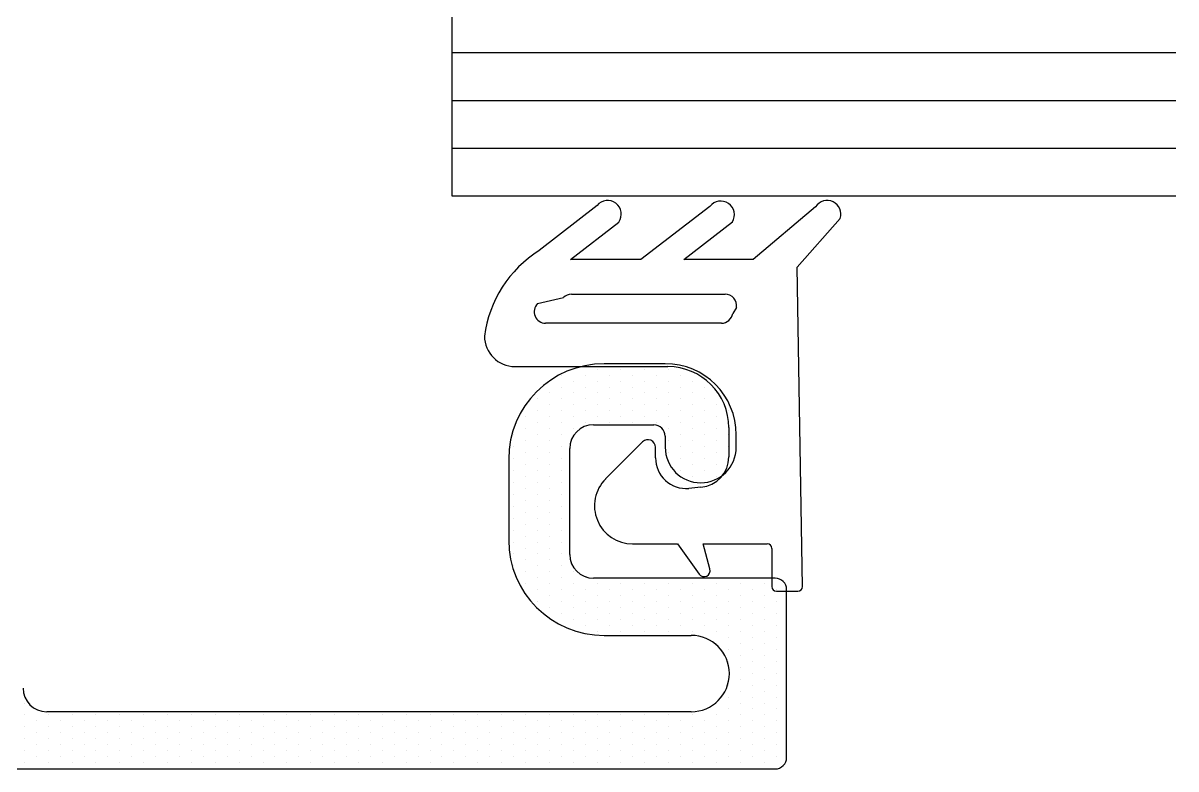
# Model space of a CAD drawing. Header units: inches. Extents: x 3.8 to 36.3, y 0.9 to 43.6.
# Drawn here: x 10.211 to 11.721, y 23.744 to 24.722 of the extents above; entities that cross this region are included whole.
import ezdxf

# ---------------------------------------------------------------- set-up
doc = ezdxf.new("R2010")
doc.units = ezdxf.units.IN
doc.header["$MEASUREMENT"] = 0
doc.layers.add('R-SWTS-DET1', color=1, linetype='Continuous')
doc.layers.add('R-SWTS-PAT1', color=5, linetype='Continuous')

msp = doc.modelspace()

# ---------------------------------------------------------------- linework, layer by layer
at = {"layer": 'R-SWTS-DET1'}
for p, q in [((10.773, 24.49477), (10.773, 24.74477)), ((11.72083, 24.68226), (10.773, 24.68227)), ((11.72083, 24.61976), (10.773, 24.61977)), ((11.72083, 24.55726), (10.773, 24.55727)), ((11.72083, 24.49476), (10.773, 24.49477)), ((10.9627, 24.4825), (10.88709, 24.42325)), ((11.11048, 24.48123), (11.01995, 24.41156)), ((11.24899, 24.48083), (11.16728, 24.41156)), ((10.92813, 24.41156), (10.99118, 24.46079)), ((11.07618, 24.41156), (11.14003, 24.46102)), ((11.22472, 24.4015), (11.28106, 24.46541)), ((11.01995, 24.41156), (10.92813, 24.41156)), ((11.16728, 24.41156), (11.07618, 24.41156)), ((11.23163, 23.98303), (11.22472, 24.4015)), ((11.22472, 24.4015), (11.22472, 24.4015)), ((10.85532, 24.27133), (11.05532, 24.27133)), ((11.13532, 24.19133), (11.13532, 24.15298)), ((11.02225, 24.17265), (10.97399, 24.12439)), ((11.03932, 24.15158), (11.03932, 24.16558)), ((11.09881, 24.11313), (11.08281, 24.11173)), ((11.00935, 24.03903), (11.0682, 24.03903)), ((11.0682, 24.03903), (11.09634, 23.9994)), ((11.11059, 24.0061), (11.10176, 24.03903)), ((11.10176, 24.03903), (11.18563, 24.03903)), ((11.19163, 24.03303), (11.19163, 23.98303)), ((11.19763, 23.97703), (11.22563, 23.97703))]:
    msp.add_line(p, q, dxfattribs=at)
at = {"layer": 'R-SWTS-DET1', "lineweight": 25}
for p, q in [((10.88472, 24.35379), (10.91864, 24.36171)), ((10.92924, 24.36611), (11.13052, 24.36611)), ((11.14536, 24.34894), (11.14041, 24.34101)), ((11.12556, 24.32818), (10.89532, 24.32818))]:
    msp.add_line(p, q, dxfattribs=at)
at = {"layer": 'R-SWTS-DET1', "lineweight": 30}
for p, q in [((11.052, 24.27508), (10.972, 24.27508)), ((10.958, 24.19508), (11.037, 24.19508)), ((11.052, 24.18008), (11.052, 24.16558)), ((11.145, 24.16558), (11.145, 24.18208)), ((11.145, 24.18208), (11.145, 24.18208)), ((10.927, 24.02508), (10.927, 24.16408)), ((10.847, 24.15008), (10.847, 24.04408)), ((11.196, 23.99408), (10.958, 23.99408)), ((11.211, 23.75908), (11.211, 23.97908)), ((10.972, 23.91908), (11.086, 23.91908)), ((11.086, 23.81908), (10.242, 23.81908)), ((9.22605, 23.74408), (11.196, 23.74408))]:
    msp.add_line(p, q, dxfattribs=at)
at = {"layer": 'R-SWTS-DET1'}
for centre, radius, start, end in [((10.97648, 24.47104), 0.01792, 325.08802, 140.26285), ((11.12472, 24.47035), 0.01792, 328.65669, 142.60228), ((11.26409, 24.47119), 0.01792, 341.20882, 147.457), ((10.96856, 24.29203), 0.15445, 121.83545, 172.82307), ((10.85532, 24.31133), 0.04, 180, 270), ((11.05532, 24.19133), 0.08, 0, 90), ((11.02932, 24.16558), 0.01, 0, 135), ((11.07932, 24.15158), 0.04, 180, 275), ((11.09532, 24.15298), 0.04, 275, 0), ((11.00935, 24.08903), 0.05, 135, 270), ((11.18563, 24.03303), 0.006, 0, 90), ((11.10286, 24.00403), 0.008, 215.37388, 15), ((11.19763, 23.98303), 0.006, 180, 270), ((11.22563, 23.98303), 0.006, 270, 0)]:
    msp.add_arc(centre, radius, start, end, dxfattribs=at)
at = {"layer": 'R-SWTS-DET1', "lineweight": 25}
for centre, start, end in [((10.89532, 24.34318), 135, 270), ((10.92924, 24.35111), 90, 135), ((11.13052, 24.35111), 351.68357, 90), ((11.12556, 24.34318), 270, 351.68357)]:
    msp.add_arc(centre, 0.015, start, end, dxfattribs=at)
at = {"layer": 'R-SWTS-DET1', "lineweight": 30}
for centre, radius, start, end in [((10.972, 24.15008), 0.125, 90, 180), ((11.052, 24.18208), 0.093, 0, 89.99994), ((10.958, 24.16408), 0.031, 90, 180), ((11.037, 24.18008), 0.015, 0, 90), ((11.0985, 24.16558), 0.0465, 180, 0), ((10.972, 24.04408), 0.125, 180, 270), ((10.958, 24.02508), 0.031, 180, 270), ((11.196, 23.97908), 0.015, 0, 90), ((11.086, 23.86908), 0.05, 270, 90), ((10.242, 23.85008), 0.031, 180, 270), ((11.196, 23.75908), 0.015, 270, 0)]:
    msp.add_arc(centre, radius, start, end, dxfattribs=at)
at = {"layer": 'R-SWTS-PAT1'}
for p, q in [((10.93149, 24.26799), (10.93149, 24.26799)), ((10.96274, 24.26799), (10.96274, 24.26799)), ((10.99399, 24.26799), (10.99399, 24.26799)), ((11.02524, 24.26799), (11.02524, 24.26799)), ((11.05649, 24.26799), (11.05649, 24.26799)), ((10.90024, 24.25236), (10.90024, 24.25236)), ((10.91586, 24.26018), (10.91586, 24.26018)), ((10.93149, 24.25236), (10.93149, 24.25236)), ((10.94711, 24.26018), (10.94711, 24.26018)), ((10.96274, 24.25236), (10.96274, 24.25236)), ((10.97836, 24.26018), (10.97836, 24.26018)), ((10.99399, 24.25236), (10.99399, 24.25236)), ((11.00961, 24.26018), (11.00961, 24.26018)), ((11.02524, 24.25236), (11.02524, 24.25236)), ((11.04086, 24.26018), (11.04086, 24.26018)), ((11.05649, 24.25236), (11.05649, 24.25236)), ((11.07211, 24.26018), (11.07211, 24.26018)), ((11.08774, 24.25236), (11.08774, 24.25236)), ((10.90024, 24.23674), (10.90024, 24.23674)), ((10.91586, 24.24455), (10.91586, 24.24455)), ((10.93149, 24.23674), (10.93149, 24.23674)), ((10.94711, 24.24455), (10.94711, 24.24455)), ((10.96274, 24.23674), (10.96274, 24.23674)), ((10.97836, 24.24455), (10.97836, 24.24455)), ((10.99399, 24.23674), (10.99399, 24.23674)), ((11.00961, 24.24455), (11.00961, 24.24455)), ((11.02524, 24.23674), (11.02524, 24.23674)), ((11.04086, 24.24455), (11.04086, 24.24455)), ((11.05649, 24.23674), (11.05649, 24.23674)), ((11.07211, 24.24455), (11.07211, 24.24455)), ((11.08774, 24.23674), (11.08774, 24.23674)), ((11.10336, 24.24455), (11.10336, 24.24455)), ((11.11899, 24.23674), (11.11899, 24.23674)), ((10.88461, 24.22893), (10.88461, 24.22893)), ((10.90024, 24.22111), (10.90024, 24.22111)), ((10.91586, 24.22893), (10.91586, 24.22893)), ((10.93149, 24.22111), (10.93149, 24.22111)), ((10.94711, 24.22893), (10.94711, 24.22893)), ((10.96274, 24.22111), (10.96274, 24.22111)), ((10.97836, 24.22893), (10.97836, 24.22893)), ((10.99399, 24.22111), (10.99399, 24.22111)), ((11.00961, 24.22893), (11.00961, 24.22893)), ((11.02524, 24.22111), (11.02524, 24.22111)), ((11.04086, 24.22893), (11.04086, 24.22893)), ((11.05649, 24.22111), (11.05649, 24.22111)), ((11.07211, 24.22893), (11.07211, 24.22893)), ((11.08774, 24.22111), (11.08774, 24.22111)), ((11.10336, 24.22893), (11.10336, 24.22893)), ((11.11899, 24.22111), (11.11899, 24.22111)), ((10.86899, 24.20549), (10.86899, 24.20549)), ((10.88461, 24.2133), (10.88461, 24.2133)), ((10.90024, 24.20549), (10.90024, 24.20549)), ((10.91586, 24.2133), (10.91586, 24.2133)), ((10.93149, 24.20549), (10.93149, 24.20549)), ((10.94711, 24.2133), (10.94711, 24.2133)), ((10.96274, 24.20549), (10.96274, 24.20549)), ((10.97836, 24.2133), (10.97836, 24.2133)), ((10.99399, 24.20549), (10.99399, 24.20549)), ((11.00961, 24.2133), (11.00961, 24.2133)), ((11.02524, 24.20549), (11.02524, 24.20549)), ((11.04086, 24.2133), (11.04086, 24.2133)), ((11.05649, 24.20549), (11.05649, 24.20549)), ((11.07211, 24.2133), (11.07211, 24.2133)), ((11.08774, 24.20549), (11.08774, 24.20549)), ((11.10336, 24.2133), (11.10336, 24.2133)), ((11.11899, 24.20549), (11.11899, 24.20549)), ((11.13461, 24.2133), (11.13461, 24.2133)), ((10.86899, 24.18986), (10.86899, 24.18986)), ((10.88461, 24.19768), (10.88461, 24.19768)), ((10.90024, 24.18986), (10.90024, 24.18986)), ((10.91586, 24.19768), (10.91586, 24.19768)), ((10.93149, 24.18986), (10.93149, 24.18986)), ((10.94711, 24.19768), (10.94711, 24.19768)), ((10.97836, 24.19768), (10.97836, 24.19768)), ((11.00961, 24.19768), (11.00961, 24.19768)), ((11.04086, 24.19768), (11.04086, 24.19768)), ((11.05649, 24.18986), (11.05649, 24.18986)), ((11.07211, 24.19768), (11.07211, 24.19768)), ((11.08774, 24.18986), (11.08774, 24.18986)), ((11.10336, 24.19768), (11.10336, 24.19768)), ((11.11899, 24.18986), (11.11899, 24.18986)), ((11.13461, 24.19768), (11.13461, 24.19768)), ((10.85336, 24.18205), (10.85336, 24.18205)), ((10.86899, 24.17424), (10.86899, 24.17424)), ((10.88461, 24.18205), (10.88461, 24.18205)), ((10.90024, 24.17424), (10.90024, 24.17424)), ((10.91586, 24.18205), (10.91586, 24.18205)), ((11.05649, 24.17424), (11.05649, 24.17424)), ((11.07211, 24.18205), (11.07211, 24.18205)), ((11.08774, 24.17424), (11.08774, 24.17424)), ((11.10336, 24.18205), (11.10336, 24.18205)), ((11.11899, 24.17424), (11.11899, 24.17424)), ((11.13461, 24.18205), (11.13461, 24.18205)), ((10.85336, 24.16643), (10.85336, 24.16643)), ((10.86899, 24.15861), (10.86899, 24.15861)), ((10.88461, 24.16643), (10.88461, 24.16643)), ((10.90024, 24.15861), (10.90024, 24.15861)), ((10.91586, 24.16643), (10.91586, 24.16643)), ((11.05649, 24.15861), (11.05649, 24.15861)), ((11.07211, 24.16643), (11.07211, 24.16643)), ((11.08774, 24.15861), (11.08774, 24.15861)), ((11.10336, 24.16643), (11.10336, 24.16643)), ((11.11899, 24.15861), (11.11899, 24.15861)), ((11.13461, 24.16643), (11.13461, 24.16643)), ((10.85336, 24.1508), (10.85336, 24.1508)), ((10.86899, 24.14299), (10.86899, 24.14299)), ((10.88461, 24.1508), (10.88461, 24.1508)), ((10.90024, 24.14299), (10.90024, 24.14299)), ((10.91586, 24.1508), (10.91586, 24.1508)), ((11.07211, 24.1508), (11.07211, 24.1508)), ((11.08774, 24.14299), (11.08774, 24.14299)), ((11.10336, 24.1508), (11.10336, 24.1508)), ((11.11899, 24.14299), (11.11899, 24.14299)), ((11.13461, 24.1508), (11.13461, 24.1508)), ((10.85336, 24.13518), (10.85336, 24.13518)), ((10.86899, 24.12736), (10.86899, 24.12736)), ((10.88461, 24.13518), (10.88461, 24.13518)), ((10.90024, 24.12736), (10.90024, 24.12736)), ((10.91586, 24.13518), (10.91586, 24.13518)), ((11.07211, 24.13518), (11.07211, 24.13518)), ((11.08774, 24.12736), (11.08774, 24.12736)), ((11.10336, 24.13518), (11.10336, 24.13518)), ((11.11899, 24.12736), (11.11899, 24.12736)), ((10.85336, 24.11955), (10.85336, 24.11955)), ((10.88461, 24.11955), (10.88461, 24.11955)), ((10.91586, 24.11955), (10.91586, 24.11955)), ((11.10336, 24.11955), (11.10336, 24.11955)), ((10.85336, 24.10393), (10.85336, 24.10393)), ((10.86899, 24.11174), (10.86899, 24.11174)), ((10.88461, 24.10393), (10.88461, 24.10393)), ((10.90024, 24.11174), (10.90024, 24.11174)), ((10.91586, 24.10393), (10.91586, 24.10393)), ((10.85336, 24.0883), (10.85336, 24.0883)), ((10.86899, 24.09611), (10.86899, 24.09611)), ((10.88461, 24.0883), (10.88461, 24.0883)), ((10.90024, 24.09611), (10.90024, 24.09611)), ((10.91586, 24.0883), (10.91586, 24.0883)), ((10.85336, 24.07268), (10.85336, 24.07268)), ((10.86899, 24.08049), (10.86899, 24.08049)), ((10.88461, 24.07268), (10.88461, 24.07268)), ((10.90024, 24.08049), (10.90024, 24.08049)), ((10.91586, 24.07268), (10.91586, 24.07268)), ((10.85336, 24.05705), (10.85336, 24.05705)), ((10.86899, 24.06486), (10.86899, 24.06486)), ((10.88461, 24.05705), (10.88461, 24.05705)), ((10.90024, 24.06486), (10.90024, 24.06486)), ((10.91586, 24.05705), (10.91586, 24.05705)), ((10.85336, 24.04143), (10.85336, 24.04143)), ((10.86899, 24.04924), (10.86899, 24.04924)), ((10.88461, 24.04143), (10.88461, 24.04143)), ((10.90024, 24.04924), (10.90024, 24.04924)), ((10.91586, 24.04143), (10.91586, 24.04143)), ((10.85336, 24.0258), (10.85336, 24.0258)), ((10.86899, 24.03361), (10.86899, 24.03361)), ((10.88461, 24.0258), (10.88461, 24.0258)), ((10.90024, 24.03361), (10.90024, 24.03361)), ((10.91586, 24.0258), (10.91586, 24.0258)), ((10.85336, 24.01018), (10.85336, 24.01018)), ((10.86899, 24.01799), (10.86899, 24.01799)), ((10.88461, 24.01018), (10.88461, 24.01018)), ((10.90024, 24.01799), (10.90024, 24.01799)), ((10.91586, 24.01018), (10.91586, 24.01018)), ((10.86899, 24.00236), (10.86899, 24.00236)), ((10.88461, 23.99455), (10.88461, 23.99455)), ((10.90024, 24.00236), (10.90024, 24.00236)), ((10.91586, 23.99455), (10.91586, 23.99455)), ((10.93149, 24.00236), (10.93149, 24.00236)), ((10.94711, 23.99455), (10.94711, 23.99455)), ((10.86899, 23.98674), (10.86899, 23.98674)), ((10.88461, 23.97893), (10.88461, 23.97893)), ((10.90024, 23.98674), (10.90024, 23.98674)), ((10.91586, 23.97893), (10.91586, 23.97893)), ((10.93149, 23.98674), (10.93149, 23.98674)), ((10.94711, 23.97893), (10.94711, 23.97893)), ((10.96274, 23.98674), (10.96274, 23.98674)), ((10.97836, 23.97893), (10.97836, 23.97893)), ((10.99399, 23.98674), (10.99399, 23.98674)), ((11.00961, 23.97893), (11.00961, 23.97893)), ((11.02524, 23.98674), (11.02524, 23.98674)), ((11.04086, 23.97893), (11.04086, 23.97893)), ((11.05649, 23.98674), (11.05649, 23.98674)), ((11.07211, 23.97893), (11.07211, 23.97893)), ((11.08774, 23.98674), (11.08774, 23.98674)), ((11.10336, 23.97893), (11.10336, 23.97893)), ((11.11899, 23.98674), (11.11899, 23.98674)), ((11.13461, 23.97893), (11.13461, 23.97893)), ((11.15024, 23.98674), (11.15024, 23.98674)), ((11.16586, 23.97893), (11.16586, 23.97893)), ((11.18149, 23.98674), (11.18149, 23.98674)), ((11.19711, 23.97893), (11.19711, 23.97893)), ((10.88461, 23.9633), (10.88461, 23.9633)), ((10.90024, 23.97111), (10.90024, 23.97111)), ((10.91586, 23.9633), (10.91586, 23.9633)), ((10.93149, 23.97111), (10.93149, 23.97111)), ((10.94711, 23.9633), (10.94711, 23.9633)), ((10.96274, 23.97111), (10.96274, 23.97111)), ((10.97836, 23.9633), (10.97836, 23.9633)), ((10.99399, 23.97111), (10.99399, 23.97111)), ((11.00961, 23.9633), (11.00961, 23.9633)), ((11.02524, 23.97111), (11.02524, 23.97111)), ((11.04086, 23.9633), (11.04086, 23.9633)), ((11.05649, 23.97111), (11.05649, 23.97111)), ((11.07211, 23.9633), (11.07211, 23.9633)), ((11.08774, 23.97111), (11.08774, 23.97111)), ((11.10336, 23.9633), (11.10336, 23.9633)), ((11.11899, 23.97111), (11.11899, 23.97111)), ((11.13461, 23.9633), (11.13461, 23.9633)), ((11.15024, 23.97111), (11.15024, 23.97111)), ((11.16586, 23.9633), (11.16586, 23.9633)), ((11.18149, 23.97111), (11.18149, 23.97111)), ((11.19711, 23.9633), (11.19711, 23.9633)), ((10.90024, 23.95549), (10.90024, 23.95549)), ((10.91586, 23.94768), (10.91586, 23.94768)), ((10.93149, 23.95549), (10.93149, 23.95549)), ((10.94711, 23.94768), (10.94711, 23.94768)), ((10.96274, 23.95549), (10.96274, 23.95549)), ((10.97836, 23.94768), (10.97836, 23.94768)), ((10.99399, 23.95549), (10.99399, 23.95549)), ((11.00961, 23.94768), (11.00961, 23.94768)), ((11.02524, 23.95549), (11.02524, 23.95549)), ((11.04086, 23.94768), (11.04086, 23.94768)), ((11.05649, 23.95549), (11.05649, 23.95549)), ((11.07211, 23.94768), (11.07211, 23.94768)), ((11.08774, 23.95549), (11.08774, 23.95549)), ((11.10336, 23.94768), (11.10336, 23.94768)), ((11.11899, 23.95549), (11.11899, 23.95549)), ((11.13461, 23.94768), (11.13461, 23.94768)), ((11.15024, 23.95549), (11.15024, 23.95549)), ((11.16586, 23.94768), (11.16586, 23.94768)), ((11.18149, 23.95549), (11.18149, 23.95549)), ((11.19711, 23.94768), (11.19711, 23.94768)), ((10.93149, 23.93986), (10.93149, 23.93986)), ((10.94711, 23.93205), (10.94711, 23.93205)), ((10.96274, 23.93986), (10.96274, 23.93986)), ((10.97836, 23.93205), (10.97836, 23.93205)), ((10.99399, 23.93986), (10.99399, 23.93986)), ((11.00961, 23.93205), (11.00961, 23.93205)), ((11.02524, 23.93986), (11.02524, 23.93986)), ((11.04086, 23.93205), (11.04086, 23.93205)), ((11.05649, 23.93986), (11.05649, 23.93986)), ((11.07211, 23.93205), (11.07211, 23.93205)), ((11.08774, 23.93986), (11.08774, 23.93986)), ((11.10336, 23.93205), (11.10336, 23.93205)), ((11.11899, 23.93986), (11.11899, 23.93986)), ((11.13461, 23.93205), (11.13461, 23.93205)), ((11.15024, 23.93986), (11.15024, 23.93986)), ((11.16586, 23.93205), (11.16586, 23.93205)), ((11.18149, 23.93986), (11.18149, 23.93986)), ((11.19711, 23.93205), (11.19711, 23.93205)), ((10.96274, 23.92424), (10.96274, 23.92424)), ((10.99399, 23.92424), (10.99399, 23.92424)), ((11.02524, 23.92424), (11.02524, 23.92424)), ((11.05649, 23.92424), (11.05649, 23.92424)), ((11.08774, 23.92424), (11.08774, 23.92424)), ((11.10336, 23.91643), (11.10336, 23.91643)), ((11.11899, 23.92424), (11.11899, 23.92424)), ((11.13461, 23.91643), (11.13461, 23.91643)), ((11.15024, 23.92424), (11.15024, 23.92424)), ((11.16586, 23.91643), (11.16586, 23.91643)), ((11.18149, 23.92424), (11.18149, 23.92424)), ((11.19711, 23.91643), (11.19711, 23.91643)), ((11.11899, 23.90861), (11.11899, 23.90861)), ((11.13461, 23.9008), (11.13461, 23.9008)), ((11.15024, 23.90861), (11.15024, 23.90861)), ((11.16586, 23.9008), (11.16586, 23.9008)), ((11.18149, 23.90861), (11.18149, 23.90861)), ((11.19711, 23.9008), (11.19711, 23.9008)), ((11.15024, 23.89299), (11.15024, 23.89299)), ((11.18149, 23.89299), (11.18149, 23.89299)), ((11.13461, 23.88518), (11.13461, 23.88518)), ((11.15024, 23.87736), (11.15024, 23.87736)), ((11.16586, 23.88518), (11.16586, 23.88518)), ((11.18149, 23.87736), (11.18149, 23.87736)), ((11.19711, 23.88518), (11.19711, 23.88518)), ((11.15024, 23.86174), (11.15024, 23.86174)), ((11.16586, 23.86955), (11.16586, 23.86955)), ((11.18149, 23.86174), (11.18149, 23.86174)), ((11.19711, 23.86955), (11.19711, 23.86955)), ((11.13461, 23.85393), (11.13461, 23.85393)), ((11.15024, 23.84611), (11.15024, 23.84611)), ((11.16586, 23.85393), (11.16586, 23.85393)), ((11.18149, 23.84611), (11.18149, 23.84611)), ((11.19711, 23.85393), (11.19711, 23.85393)), ((10.21274, 23.83049), (10.21274, 23.83049)), ((11.11899, 23.83049), (11.11899, 23.83049)), ((11.13461, 23.8383), (11.13461, 23.8383)), ((11.15024, 23.83049), (11.15024, 23.83049)), ((11.16586, 23.8383), (11.16586, 23.8383)), ((11.18149, 23.83049), (11.18149, 23.83049)), ((11.19711, 23.8383), (11.19711, 23.8383)), ((10.21274, 23.81486), (10.21274, 23.81486)), ((10.24399, 23.81486), (10.24399, 23.81486)), ((10.27524, 23.81486), (10.27524, 23.81486)), ((10.30649, 23.81486), (10.30649, 23.81486)), ((10.33774, 23.81486), (10.33774, 23.81486)), ((10.36899, 23.81486), (10.36899, 23.81486)), ((10.40024, 23.81486), (10.40024, 23.81486)), ((10.43149, 23.81486), (10.43149, 23.81486)), ((10.46274, 23.81486), (10.46274, 23.81486)), ((10.49399, 23.81486), (10.49399, 23.81486)), ((10.52524, 23.81486), (10.52524, 23.81486)), ((10.55649, 23.81486), (10.55649, 23.81486)), ((10.58774, 23.81486), (10.58774, 23.81486)), ((10.61899, 23.81486), (10.61899, 23.81486)), ((10.65024, 23.81486), (10.65024, 23.81486)), ((10.68149, 23.81486), (10.68149, 23.81486)), ((10.71274, 23.81486), (10.71274, 23.81486)), ((10.74399, 23.81486), (10.74399, 23.81486)), ((10.77524, 23.81486), (10.77524, 23.81486)), ((10.80649, 23.81486), (10.80649, 23.81486)), ((10.83774, 23.81486), (10.83774, 23.81486)), ((10.86899, 23.81486), (10.86899, 23.81486)), ((10.90024, 23.81486), (10.90024, 23.81486)), ((10.93149, 23.81486), (10.93149, 23.81486)), ((10.96274, 23.81486), (10.96274, 23.81486)), ((10.99399, 23.81486), (10.99399, 23.81486)), ((11.02524, 23.81486), (11.02524, 23.81486)), ((11.05649, 23.81486), (11.05649, 23.81486)), ((11.08774, 23.81486), (11.08774, 23.81486)), ((11.11899, 23.81486), (11.11899, 23.81486)), ((11.13461, 23.82268), (11.13461, 23.82268)), ((11.15024, 23.81486), (11.15024, 23.81486)), ((11.16586, 23.82268), (11.16586, 23.82268)), ((11.18149, 23.81486), (11.18149, 23.81486)), ((11.19711, 23.82268), (11.19711, 23.82268)), ((10.21274, 23.79924), (10.21274, 23.79924)), ((10.22836, 23.80705), (10.22836, 23.80705)), ((10.24399, 23.79924), (10.24399, 23.79924)), ((10.25961, 23.80705), (10.25961, 23.80705)), ((10.27524, 23.79924), (10.27524, 23.79924)), ((10.29086, 23.80705), (10.29086, 23.80705)), ((10.30649, 23.79924), (10.30649, 23.79924)), ((10.32211, 23.80705), (10.32211, 23.80705)), ((10.33774, 23.79924), (10.33774, 23.79924)), ((10.35336, 23.80705), (10.35336, 23.80705)), ((10.36899, 23.79924), (10.36899, 23.79924)), ((10.38461, 23.80705), (10.38461, 23.80705)), ((10.40024, 23.79924), (10.40024, 23.79924)), ((10.41586, 23.80705), (10.41586, 23.80705)), ((10.43149, 23.79924), (10.43149, 23.79924)), ((10.44711, 23.80705), (10.44711, 23.80705)), ((10.46274, 23.79924), (10.46274, 23.79924)), ((10.47836, 23.80705), (10.47836, 23.80705)), ((10.49399, 23.79924), (10.49399, 23.79924)), ((10.50961, 23.80705), (10.50961, 23.80705)), ((10.52524, 23.79924), (10.52524, 23.79924)), ((10.54086, 23.80705), (10.54086, 23.80705)), ((10.55649, 23.79924), (10.55649, 23.79924)), ((10.57211, 23.80705), (10.57211, 23.80705)), ((10.58774, 23.79924), (10.58774, 23.79924)), ((10.60336, 23.80705), (10.60336, 23.80705)), ((10.61899, 23.79924), (10.61899, 23.79924)), ((10.63461, 23.80705), (10.63461, 23.80705)), ((10.65024, 23.79924), (10.65024, 23.79924)), ((10.66586, 23.80705), (10.66586, 23.80705)), ((10.68149, 23.79924), (10.68149, 23.79924)), ((10.69711, 23.80705), (10.69711, 23.80705)), ((10.71274, 23.79924), (10.71274, 23.79924)), ((10.72836, 23.80705), (10.72836, 23.80705)), ((10.74399, 23.79924), (10.74399, 23.79924)), ((10.75961, 23.80705), (10.75961, 23.80705)), ((10.77524, 23.79924), (10.77524, 23.79924)), ((10.79086, 23.80705), (10.79086, 23.80705)), ((10.80649, 23.79924), (10.80649, 23.79924)), ((10.82211, 23.80705), (10.82211, 23.80705)), ((10.83774, 23.79924), (10.83774, 23.79924)), ((10.85336, 23.80705), (10.85336, 23.80705)), ((10.86899, 23.79924), (10.86899, 23.79924)), ((10.88461, 23.80705), (10.88461, 23.80705)), ((10.90024, 23.79924), (10.90024, 23.79924)), ((10.91586, 23.80705), (10.91586, 23.80705)), ((10.93149, 23.79924), (10.93149, 23.79924)), ((10.94711, 23.80705), (10.94711, 23.80705)), ((10.96274, 23.79924), (10.96274, 23.79924)), ((10.97836, 23.80705), (10.97836, 23.80705)), ((10.99399, 23.79924), (10.99399, 23.79924)), ((11.00961, 23.80705), (11.00961, 23.80705)), ((11.02524, 23.79924), (11.02524, 23.79924)), ((11.04086, 23.80705), (11.04086, 23.80705)), ((11.05649, 23.79924), (11.05649, 23.79924)), ((11.07211, 23.80705), (11.07211, 23.80705)), ((11.08774, 23.79924), (11.08774, 23.79924)), ((11.10336, 23.80705), (11.10336, 23.80705)), ((11.11899, 23.79924), (11.11899, 23.79924)), ((11.13461, 23.80705), (11.13461, 23.80705)), ((11.15024, 23.79924), (11.15024, 23.79924)), ((11.16586, 23.80705), (11.16586, 23.80705)), ((11.18149, 23.79924), (11.18149, 23.79924)), ((11.19711, 23.80705), (11.19711, 23.80705)), ((10.21274, 23.78361), (10.21274, 23.78361)), ((10.22836, 23.79143), (10.22836, 23.79143)), ((10.24399, 23.78361), (10.24399, 23.78361)), ((10.25961, 23.79143), (10.25961, 23.79143)), ((10.27524, 23.78361), (10.27524, 23.78361)), ((10.29086, 23.79143), (10.29086, 23.79143)), ((10.30649, 23.78361), (10.30649, 23.78361)), ((10.32211, 23.79143), (10.32211, 23.79143)), ((10.33774, 23.78361), (10.33774, 23.78361)), ((10.35336, 23.79143), (10.35336, 23.79143)), ((10.36899, 23.78361), (10.36899, 23.78361)), ((10.38461, 23.79143), (10.38461, 23.79143)), ((10.40024, 23.78361), (10.40024, 23.78361)), ((10.41586, 23.79143), (10.41586, 23.79143)), ((10.43149, 23.78361), (10.43149, 23.78361)), ((10.44711, 23.79143), (10.44711, 23.79143)), ((10.46274, 23.78361), (10.46274, 23.78361)), ((10.47836, 23.79143), (10.47836, 23.79143)), ((10.49399, 23.78361), (10.49399, 23.78361)), ((10.50961, 23.79143), (10.50961, 23.79143)), ((10.52524, 23.78361), (10.52524, 23.78361)), ((10.54086, 23.79143), (10.54086, 23.79143)), ((10.55649, 23.78361), (10.55649, 23.78361)), ((10.57211, 23.79143), (10.57211, 23.79143)), ((10.58774, 23.78361), (10.58774, 23.78361)), ((10.60336, 23.79143), (10.60336, 23.79143)), ((10.61899, 23.78361), (10.61899, 23.78361)), ((10.63461, 23.79143), (10.63461, 23.79143)), ((10.65024, 23.78361), (10.65024, 23.78361)), ((10.66586, 23.79143), (10.66586, 23.79143)), ((10.68149, 23.78361), (10.68149, 23.78361)), ((10.69711, 23.79143), (10.69711, 23.79143)), ((10.71274, 23.78361), (10.71274, 23.78361)), ((10.72836, 23.79143), (10.72836, 23.79143)), ((10.74399, 23.78361), (10.74399, 23.78361)), ((10.75961, 23.79143), (10.75961, 23.79143)), ((10.77524, 23.78361), (10.77524, 23.78361)), ((10.79086, 23.79143), (10.79086, 23.79143)), ((10.80649, 23.78361), (10.80649, 23.78361)), ((10.82211, 23.79143), (10.82211, 23.79143)), ((10.83774, 23.78361), (10.83774, 23.78361)), ((10.85336, 23.79143), (10.85336, 23.79143)), ((10.86899, 23.78361), (10.86899, 23.78361)), ((10.88461, 23.79143), (10.88461, 23.79143)), ((10.90024, 23.78361), (10.90024, 23.78361)), ((10.91586, 23.79143), (10.91586, 23.79143)), ((10.93149, 23.78361), (10.93149, 23.78361)), ((10.94711, 23.79143), (10.94711, 23.79143)), ((10.96274, 23.78361), (10.96274, 23.78361)), ((10.97836, 23.79143), (10.97836, 23.79143)), ((10.99399, 23.78361), (10.99399, 23.78361)), ((11.00961, 23.79143), (11.00961, 23.79143)), ((11.02524, 23.78361), (11.02524, 23.78361)), ((11.04086, 23.79143), (11.04086, 23.79143)), ((11.05649, 23.78361), (11.05649, 23.78361)), ((11.07211, 23.79143), (11.07211, 23.79143)), ((11.08774, 23.78361), (11.08774, 23.78361)), ((11.10336, 23.79143), (11.10336, 23.79143)), ((11.11899, 23.78361), (11.11899, 23.78361)), ((11.13461, 23.79143), (11.13461, 23.79143)), ((11.15024, 23.78361), (11.15024, 23.78361)), ((11.16586, 23.79143), (11.16586, 23.79143)), ((11.18149, 23.78361), (11.18149, 23.78361)), ((11.19711, 23.79143), (11.19711, 23.79143)), ((10.21274, 23.76799), (10.21274, 23.76799)), ((10.22836, 23.7758), (10.22836, 23.7758)), ((10.24399, 23.76799), (10.24399, 23.76799)), ((10.25961, 23.7758), (10.25961, 23.7758)), ((10.27524, 23.76799), (10.27524, 23.76799)), ((10.29086, 23.7758), (10.29086, 23.7758)), ((10.30649, 23.76799), (10.30649, 23.76799)), ((10.32211, 23.7758), (10.32211, 23.7758)), ((10.33774, 23.76799), (10.33774, 23.76799)), ((10.35336, 23.7758), (10.35336, 23.7758)), ((10.36899, 23.76799), (10.36899, 23.76799)), ((10.38461, 23.7758), (10.38461, 23.7758)), ((10.40024, 23.76799), (10.40024, 23.76799)), ((10.41586, 23.7758), (10.41586, 23.7758)), ((10.43149, 23.76799), (10.43149, 23.76799)), ((10.44711, 23.7758), (10.44711, 23.7758)), ((10.46274, 23.76799), (10.46274, 23.76799)), ((10.47836, 23.7758), (10.47836, 23.7758)), ((10.49399, 23.76799), (10.49399, 23.76799)), ((10.50961, 23.7758), (10.50961, 23.7758)), ((10.52524, 23.76799), (10.52524, 23.76799)), ((10.54086, 23.7758), (10.54086, 23.7758)), ((10.55649, 23.76799), (10.55649, 23.76799)), ((10.57211, 23.7758), (10.57211, 23.7758)), ((10.58774, 23.76799), (10.58774, 23.76799)), ((10.60336, 23.7758), (10.60336, 23.7758)), ((10.61899, 23.76799), (10.61899, 23.76799)), ((10.63461, 23.7758), (10.63461, 23.7758)), ((10.65024, 23.76799), (10.65024, 23.76799)), ((10.66586, 23.7758), (10.66586, 23.7758)), ((10.68149, 23.76799), (10.68149, 23.76799)), ((10.69711, 23.7758), (10.69711, 23.7758)), ((10.71274, 23.76799), (10.71274, 23.76799)), ((10.72836, 23.7758), (10.72836, 23.7758)), ((10.74399, 23.76799), (10.74399, 23.76799)), ((10.75961, 23.7758), (10.75961, 23.7758)), ((10.77524, 23.76799), (10.77524, 23.76799)), ((10.79086, 23.7758), (10.79086, 23.7758)), ((10.80649, 23.76799), (10.80649, 23.76799)), ((10.82211, 23.7758), (10.82211, 23.7758)), ((10.83774, 23.76799), (10.83774, 23.76799)), ((10.85336, 23.7758), (10.85336, 23.7758)), ((10.86899, 23.76799), (10.86899, 23.76799)), ((10.88461, 23.7758), (10.88461, 23.7758)), ((10.90024, 23.76799), (10.90024, 23.76799)), ((10.91586, 23.7758), (10.91586, 23.7758)), ((10.93149, 23.76799), (10.93149, 23.76799)), ((10.94711, 23.7758), (10.94711, 23.7758)), ((10.96274, 23.76799), (10.96274, 23.76799)), ((10.97836, 23.7758), (10.97836, 23.7758)), ((10.99399, 23.76799), (10.99399, 23.76799)), ((11.00961, 23.7758), (11.00961, 23.7758)), ((11.02524, 23.76799), (11.02524, 23.76799)), ((11.04086, 23.7758), (11.04086, 23.7758)), ((11.05649, 23.76799), (11.05649, 23.76799)), ((11.07211, 23.7758), (11.07211, 23.7758)), ((11.08774, 23.76799), (11.08774, 23.76799)), ((11.10336, 23.7758), (11.10336, 23.7758)), ((11.11899, 23.76799), (11.11899, 23.76799)), ((11.13461, 23.7758), (11.13461, 23.7758)), ((11.15024, 23.76799), (11.15024, 23.76799)), ((11.16586, 23.7758), (11.16586, 23.7758)), ((11.18149, 23.76799), (11.18149, 23.76799)), ((11.19711, 23.7758), (11.19711, 23.7758)), ((10.21274, 23.75236), (10.21274, 23.75236)), ((10.22836, 23.76018), (10.22836, 23.76018)), ((10.24399, 23.75236), (10.24399, 23.75236)), ((10.25961, 23.76018), (10.25961, 23.76018)), ((10.27524, 23.75236), (10.27524, 23.75236)), ((10.29086, 23.76018), (10.29086, 23.76018)), ((10.30649, 23.75236), (10.30649, 23.75236)), ((10.32211, 23.76018), (10.32211, 23.76018)), ((10.33774, 23.75236), (10.33774, 23.75236)), ((10.35336, 23.76018), (10.35336, 23.76018)), ((10.36899, 23.75236), (10.36899, 23.75236)), ((10.38461, 23.76018), (10.38461, 23.76018)), ((10.40024, 23.75236), (10.40024, 23.75236)), ((10.41586, 23.76018), (10.41586, 23.76018)), ((10.43149, 23.75236), (10.43149, 23.75236)), ((10.44711, 23.76018), (10.44711, 23.76018)), ((10.46274, 23.75236), (10.46274, 23.75236)), ((10.47836, 23.76018), (10.47836, 23.76018)), ((10.49399, 23.75236), (10.49399, 23.75236)), ((10.50961, 23.76018), (10.50961, 23.76018)), ((10.52524, 23.75236), (10.52524, 23.75236)), ((10.54086, 23.76018), (10.54086, 23.76018)), ((10.55649, 23.75236), (10.55649, 23.75236)), ((10.57211, 23.76018), (10.57211, 23.76018)), ((10.58774, 23.75236), (10.58774, 23.75236)), ((10.60336, 23.76018), (10.60336, 23.76018)), ((10.61899, 23.75236), (10.61899, 23.75236)), ((10.63461, 23.76018), (10.63461, 23.76018)), ((10.65024, 23.75236), (10.65024, 23.75236)), ((10.66586, 23.76018), (10.66586, 23.76018)), ((10.68149, 23.75236), (10.68149, 23.75236)), ((10.69711, 23.76018), (10.69711, 23.76018)), ((10.71274, 23.75236), (10.71274, 23.75236)), ((10.72836, 23.76018), (10.72836, 23.76018)), ((10.74399, 23.75236), (10.74399, 23.75236)), ((10.75961, 23.76018), (10.75961, 23.76018)), ((10.77524, 23.75236), (10.77524, 23.75236)), ((10.79086, 23.76018), (10.79086, 23.76018)), ((10.80649, 23.75236), (10.80649, 23.75236)), ((10.82211, 23.76018), (10.82211, 23.76018)), ((10.83774, 23.75236), (10.83774, 23.75236)), ((10.85336, 23.76018), (10.85336, 23.76018)), ((10.86899, 23.75236), (10.86899, 23.75236)), ((10.88461, 23.76018), (10.88461, 23.76018)), ((10.90024, 23.75236), (10.90024, 23.75236)), ((10.91586, 23.76018), (10.91586, 23.76018)), ((10.93149, 23.75236), (10.93149, 23.75236)), ((10.94711, 23.76018), (10.94711, 23.76018)), ((10.96274, 23.75236), (10.96274, 23.75236)), ((10.97836, 23.76018), (10.97836, 23.76018)), ((10.99399, 23.75236), (10.99399, 23.75236)), ((11.00961, 23.76018), (11.00961, 23.76018)), ((11.02524, 23.75236), (11.02524, 23.75236)), ((11.04086, 23.76018), (11.04086, 23.76018)), ((11.05649, 23.75236), (11.05649, 23.75236)), ((11.07211, 23.76018), (11.07211, 23.76018)), ((11.08774, 23.75236), (11.08774, 23.75236)), ((11.10336, 23.76018), (11.10336, 23.76018)), ((11.11899, 23.75236), (11.11899, 23.75236)), ((11.13461, 23.76018), (11.13461, 23.76018)), ((11.15024, 23.75236), (11.15024, 23.75236)), ((11.16586, 23.76018), (11.16586, 23.76018)), ((11.18149, 23.75236), (11.18149, 23.75236)), ((11.19711, 23.76018), (11.19711, 23.76018)), ((10.22836, 23.74455), (10.22836, 23.74455)), ((10.25961, 23.74455), (10.25961, 23.74455)), ((10.29086, 23.74455), (10.29086, 23.74455)), ((10.32211, 23.74455), (10.32211, 23.74455)), ((10.35336, 23.74455), (10.35336, 23.74455)), ((10.38461, 23.74455), (10.38461, 23.74455)), ((10.41586, 23.74455), (10.41586, 23.74455)), ((10.44711, 23.74455), (10.44711, 23.74455)), ((10.47836, 23.74455), (10.47836, 23.74455)), ((10.50961, 23.74455), (10.50961, 23.74455)), ((10.54086, 23.74455), (10.54086, 23.74455)), ((10.57211, 23.74455), (10.57211, 23.74455)), ((10.60336, 23.74455), (10.60336, 23.74455)), ((10.63461, 23.74455), (10.63461, 23.74455)), ((10.66586, 23.74455), (10.66586, 23.74455)), ((10.69711, 23.74455), (10.69711, 23.74455)), ((10.72836, 23.74455), (10.72836, 23.74455)), ((10.75961, 23.74455), (10.75961, 23.74455)), ((10.79086, 23.74455), (10.79086, 23.74455)), ((10.82211, 23.74455), (10.82211, 23.74455)), ((10.85336, 23.74455), (10.85336, 23.74455)), ((10.88461, 23.74455), (10.88461, 23.74455)), ((10.91586, 23.74455), (10.91586, 23.74455)), ((10.94711, 23.74455), (10.94711, 23.74455)), ((10.97836, 23.74455), (10.97836, 23.74455)), ((11.00961, 23.74455), (11.00961, 23.74455)), ((11.04086, 23.74455), (11.04086, 23.74455)), ((11.07211, 23.74455), (11.07211, 23.74455)), ((11.10336, 23.74455), (11.10336, 23.74455)), ((11.13461, 23.74455), (11.13461, 23.74455)), ((11.16586, 23.74455), (11.16586, 23.74455)), ((11.19711, 23.74455), (11.19711, 23.74455))]:
    msp.add_line(p, q, dxfattribs=at)

doc.saveas('drawing.dxf')
